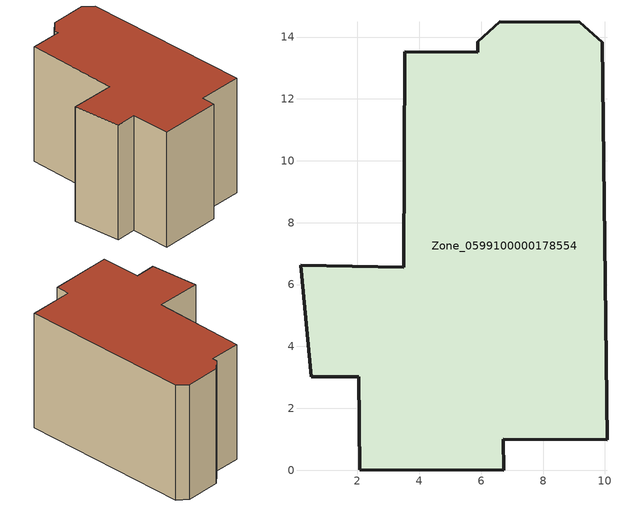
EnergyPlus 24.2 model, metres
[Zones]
Zone_0599100000178554
 floor ground (C_G): 3.52,13.53 5.88,13.5 5.88,13.85 6.6,14.49 9.19,14.48 9.91,13.83 10.07,0.99 6.72,1 6.73,0 2.08,0.01 2.04,3.01 0.5,3.02 0.16,6.62 3.5,6.56 z0
 wall outside (C_F): 2.08,0.01 6.73,0 6.72,1 10.07,0.99 9.91,13.83 9.19,14.48 6.6,14.49 5.88,13.85 5.88,13.5 3.52,13.53 3.5,6.56 0.16,6.62 0.5,3.02 2.04,3.01 2.08,0.01 z0:9.31
 roof outside (C_R): 5.88,13.5 3.52,13.53 3.5,6.56 0.16,6.62 0.5,3.02 2.04,3.01 2.08,0.01 6.73,0 6.72,1 10.07,0.99 9.91,13.83 9.19,14.48 6.6,14.49 5.88,13.85 z9.31
[BUILDING]
Pand.0599100000178554: North Axis=0; Terrain=City; Loads Convergence Tolerance Value=0.04; Temperature Convergence Tolerance Value=0.4; Solar Distribution=FullExterior; Maximum Number of Warmup Days=25; Minimum Number of Warmup Days=1
[Site:Location]
Rotterdam.The.Hague.AP_ZH_NLD Design_Conditions: Latitude=51.96; Longitude=4.45; Time Zone=1; Elevation=-4.5
[SITE:GROUNDTEMPERATURE:BUILDINGSURFACE]
18, 18, 18, 18, 18, 18, 18, 18, 18, 18, 18, 18
[MATERIAL] Thermal Absorptance=0.9; Solar Absorptance=0.7; Visible Absorptance=0.7
Name | Roughness | Thickness | Conductivity | Density | Specific Heat
G.TC.1946 | MediumSmooth | 0.15 | 1 | 540 | 1210
F.TC.1946 | Rough | 0.3 | 0.857143 | 1920 | 840
R.TC.1946 | MediumRough | 0.2 | 0.909091 | 1500 | 1000
[CONSTRUCTION]
C_G: G.TC.1946
C_F: F.TC.1946
C_R: R.TC.1946
[ZONE]
Zone_0599100000178554: Type=1; Multiplier=1; Ceiling Height=Autocalculate; Volume=Autocalculate; Floor Area=autocalculate; Part of Total Floor Area=Yes
[ZONEINFILTRATION:DESIGNFLOWRATE]
Infil_Zone_0599100000178554: Zone or ZoneList or Space or SpaceList=Zone_0599100000178554; Schedule=AlwaysOn; Design Flow Rate Calculation Method=Flow/Area; Flow Rate per Floor Area=0.003; Constant Term Coefficient=1; Temperature Term Coefficient=0; Velocity Term Coefficient=0; Velocity Squared Term Coefficient=0
[HVACTEMPLATE:ZONE:IDEALLOADSAIRSYSTEM]
Zone_0599100000178554: Maximum Heating Supply Air Temperature=50; Minimum Cooling Supply Air Temperature=13; Maximum Heating Supply Air Humidity Ratio=0.0156; Minimum Cooling Supply Air Humidity Ratio=0.0077; Heating Limit=NoLimit; Cooling Limit=NoLimit; Dehumidification Control Type=ConstantSensibleHeatRatio; Cooling Sensible Heat Ratio=0.7; Dehumidification Setpoint=60; Humidification Control Type=None; Humidification Setpoint=30; Outdoor Air Method=None; Outdoor Air Flow Rate per Person=0.00944; Outdoor Air Flow Rate per Zone Floor Area=0; Outdoor Air Flow Rate per Zone=0; Demand Controlled Ventilation Type=None; Outdoor Air Economizer Type=NoEconomizer; Heat Recovery Type=None; Sensible Heat Recovery Effectiveness=0.7; Latent Heat Recovery Effectiveness=0.65
[ZONECONTROL:THERMOSTAT]
ThermostatControl_Zone_0599100000178554: Zone or ZoneList=Zone_0599100000178554; Control Type Schedule=DualSetpointControlType; Control 1=Thermostat_Zone_0599100000178554; Temperature Difference Between Cutout And Setpoint=0
[THERMOSTATSETPOINT:DUALSETPOINT]
Thermostat_Zone_0599100000178554: Heating Setpoint Temperature Schedule=HeatingSetpoint_Zone_0599100000178554; Cooling Setpoint Temperature Schedule=CoolingSetpoint_Zone_0599100000178554
[SCHEDULE:COMPACT]
HeatingSetpoint_Zone_0599100000178554: Through: 12/31, For: AllDays, Until: 24:00, 21
CoolingSetpoint_Zone_0599100000178554: Through: 12/31, For: AllDays, Until: 24:00, 24
DualSetpointControlType: Through: 12/31, For: AllDays, Until: 24:00, 4
AlwaysOn: Through: 12/31, For: AllDays, Until: 24:00, 1
